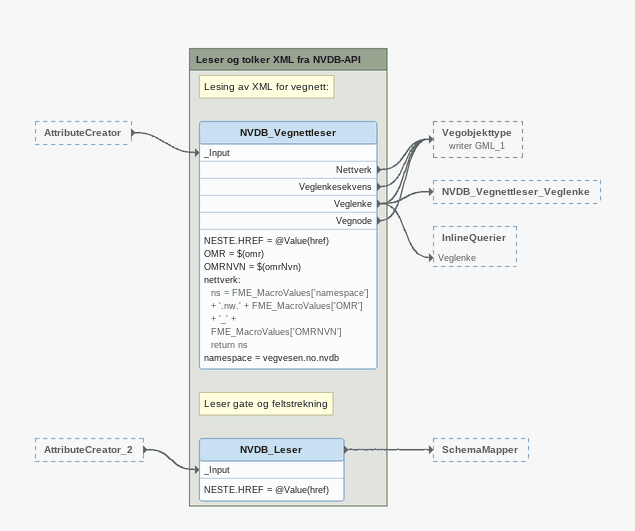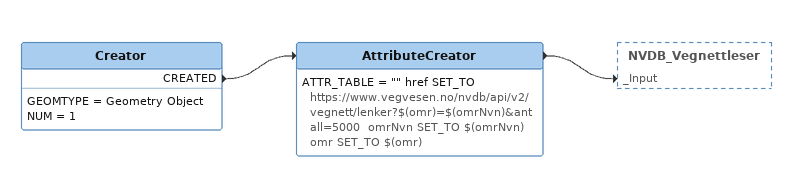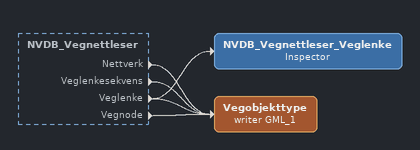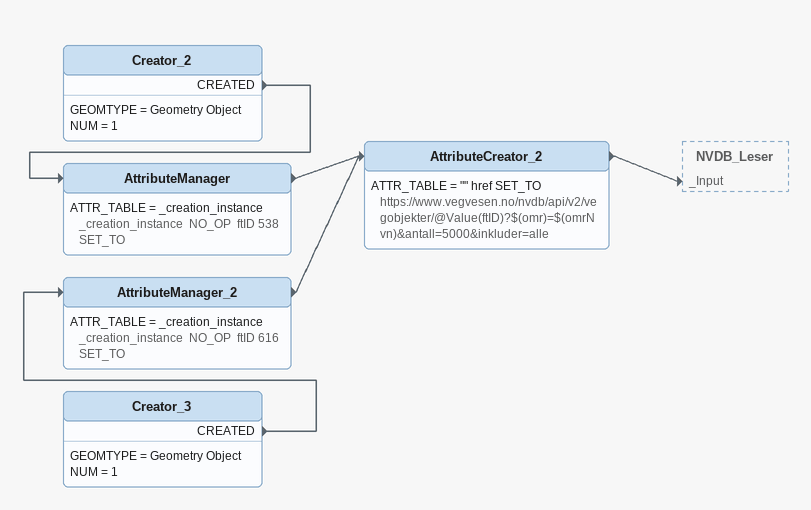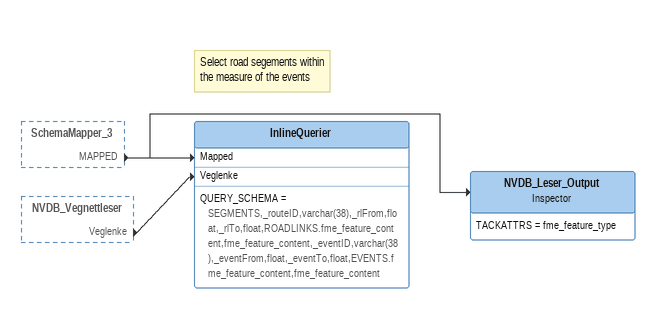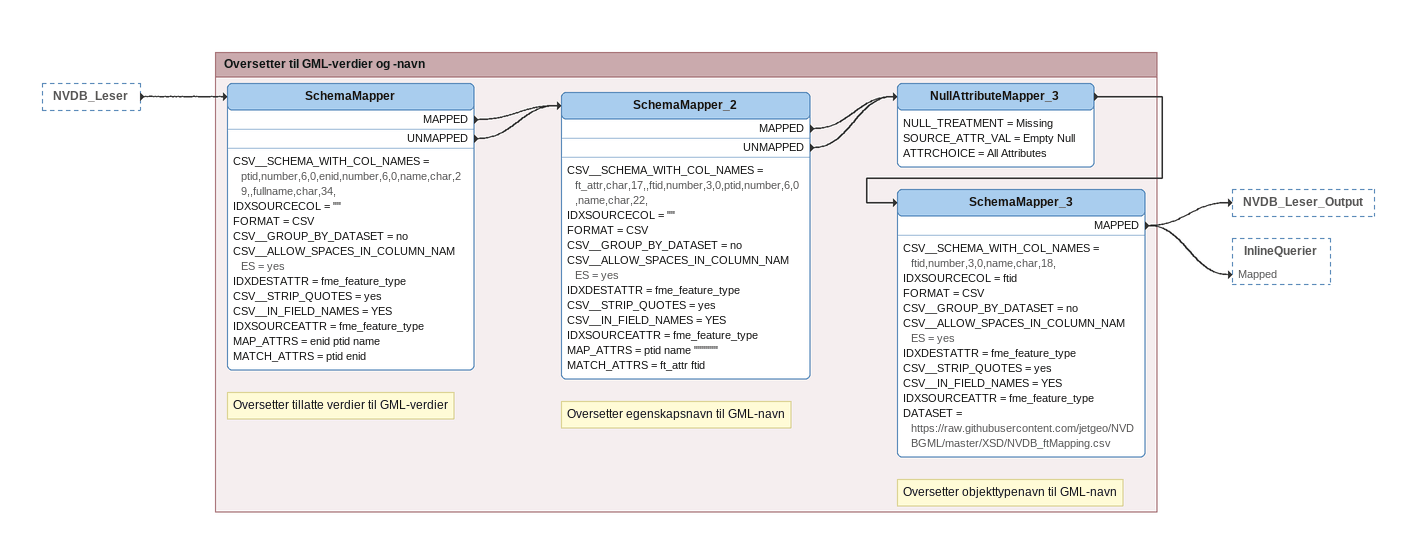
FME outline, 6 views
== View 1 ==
AttributeCreator [outside]
    -> NVDB_Vegnettleser [_Input]
AttributeCreator_2 [outside]
    -> NVDB_Leser [_Input]

Bookmark: Leser og tolker XML fra NVDB-API
Note: Lesing av XML for vegnett:
NVDB_Vegnettleser
    NESTE.HREF = @Value(href)
    OMR = $(omr)
    OMRNVN = $(omrNvn)
    nettverk:
      ns = FME_MacroValues['namespace'] + '.nw.' + FME_MacroValues['OMR'] + '_' + FME_MacroValues['OMRNVN']
      return ns
    namespace = vegvesen.no.nvdb
    Nettverk -> Vegobjekttype (writer GML_1)
    Veglenkesekvens -> Vegobjekttype (writer GML_1)
    Veglenke -> Vegobjekttype (writer GML_1)
    Veglenke -> NVDB_Vegnettleser_Veglenke
    Veglenke -> InlineQuerier [Veglenke]
    Vegnode -> Vegobjekttype (writer GML_1)
Note: Leser gate og feltstrekning
NVDB_Leser
    NESTE.HREF = @Value(href)
    -> SchemaMapper

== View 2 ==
Creator
    GEOMTYPE = Geometry Object
    NUM = 1
    CREATED -> AttributeCreator
AttributeCreator
    ATTR_TABLE = "" href SET_TO https://www.vegvesen.no/nvdb/api/v2/vegnett/lenker?$(omr)=$(omrNvn)&antall=5000  omrNvn SET_TO $(omrNvn)  omr SET_TO $(omr)
    -> NVDB_Vegnettleser [_Input]

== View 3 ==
NVDB_Vegnettleser [outside]
    Nettverk -> Vegobjekttype (writer GML_1)
    Veglenkesekvens -> Vegobjekttype (writer GML_1)
    Veglenke -> Vegobjekttype (writer GML_1)
    Veglenke -> NVDB_Vegnettleser_Veglenke
    Vegnode -> Vegobjekttype (writer GML_1)
NVDB_Vegnettleser_Veglenke: Inspector
Vegobjekttype (writer GML_1)

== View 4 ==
Creator_2
    GEOMTYPE = Geometry Object
    NUM = 1
    CREATED -> AttributeManager
AttributeManager
    ATTR_TABLE = _creation_instance _creation_instance  NO_OP  ftID 538 SET_TO
    -> AttributeCreator_2
Creator_3
    GEOMTYPE = Geometry Object
    NUM = 1
    CREATED -> AttributeManager_2
AttributeManager_2
    ATTR_TABLE = _creation_instance _creation_instance  NO_OP  ftID 616 SET_TO
    -> AttributeCreator_2
AttributeCreator_2
    ATTR_TABLE = "" href SET_TO https://www.vegvesen.no/nvdb/api/v2/vegobjekter/@Value(ftID)?$(omr)=$(omrNvn)&antall=5000&inkluder=alle
    -> NVDB_Leser [_Input]

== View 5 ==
SchemaMapper_3 [outside]
    MAPPED -> NVDB_Leser_Output
    MAPPED -> InlineQuerier [Mapped]
NVDB_Vegnettleser [outside]
    Veglenke -> InlineQuerier [Veglenke]
Note: Select road segements within / the measure of the events
InlineQuerier
    QUERY_SCHEMA = SEGMENTS,_routeID,varchar(38),_rlFrom,float,_rlTo,float,ROADLINKS.fme_feature_content,fme_feature_content,_eventID,varchar(38),_eventFrom,float,_eventTo,float,EVENTS.fme_feature_content,fme_feature_content
NVDB_Leser_Output: Inspector
    TACKATTRS = fme_feature_type

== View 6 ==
NVDB_Leser [outside]
    -> SchemaMapper

Bookmark: Oversetter til GML-verdier og -navn
Note: Oversetter tillatte verdier til GML-verdier
SchemaMapper
    CSV__SCHEMA_WITH_COL_NAMES = ptid,number,6,0,enid,number,6,0,name,char,29,,fullname,char,34,
    IDXSOURCECOL = ""
    FORMAT = CSV
    CSV__GROUP_BY_DATASET = no
    CSV__ALLOW_SPACES_IN_COLUMN_NAMES = yes
    IDXDESTATTR = fme_feature_type
    CSV__STRIP_QUOTES = yes
    CSV__IN_FIELD_NAMES = YES
    IDXSOURCEATTR = fme_feature_type
    MAP_ATTRS = enid ptid name
    MATCH_ATTRS = ptid enid
    MAPPED -> SchemaMapper_2
    UNMAPPED -> SchemaMapper_2
Note: Oversetter egenskapsnavn til GML-navn
SchemaMapper_2
    CSV__SCHEMA_WITH_COL_NAMES = ft_attr,char,17,,ftid,number,3,0,ptid,number,6,0,name,char,22,
    IDXSOURCECOL = ""
    FORMAT = CSV
    CSV__GROUP_BY_DATASET = no
    CSV__ALLOW_SPACES_IN_COLUMN_NAMES = yes
    IDXDESTATTR = fme_feature_type
    CSV__STRIP_QUOTES = yes
    CSV__IN_FIELD_NAMES = YES
    IDXSOURCEATTR = fme_feature_type
    MAP_ATTRS = ptid name """"""
    MATCH_ATTRS = ft_attr ftid
    MAPPED -> NullAttributeMapper_3
    UNMAPPED -> NullAttributeMapper_3
NullAttributeMapper_3
    NULL_TREATMENT = Missing
    SOURCE_ATTR_VAL = Empty Null
    ATTRCHOICE = All Attributes
    -> SchemaMapper_3
Note: Oversetter objekttypenavn til GML-navn
SchemaMapper_3
    CSV__SCHEMA_WITH_COL_NAMES = ftid,number,3,0,name,char,18,
    IDXSOURCECOL = ftid
    FORMAT = CSV
    CSV__GROUP_BY_DATASET = no
    CSV__ALLOW_SPACES_IN_COLUMN_NAMES = yes
    IDXDESTATTR = fme_feature_type
    CSV__STRIP_QUOTES = yes
    CSV__IN_FIELD_NAMES = YES
    IDXSOURCEATTR = fme_feature_type
    DATASET = https://raw.githubusercontent.com/jetgeo/NVDBGML/master/XSD/NVDB_ftMapping.csv
    MAPPED -> NVDB_Leser_Output
    MAPPED -> InlineQuerier [Mapped]
